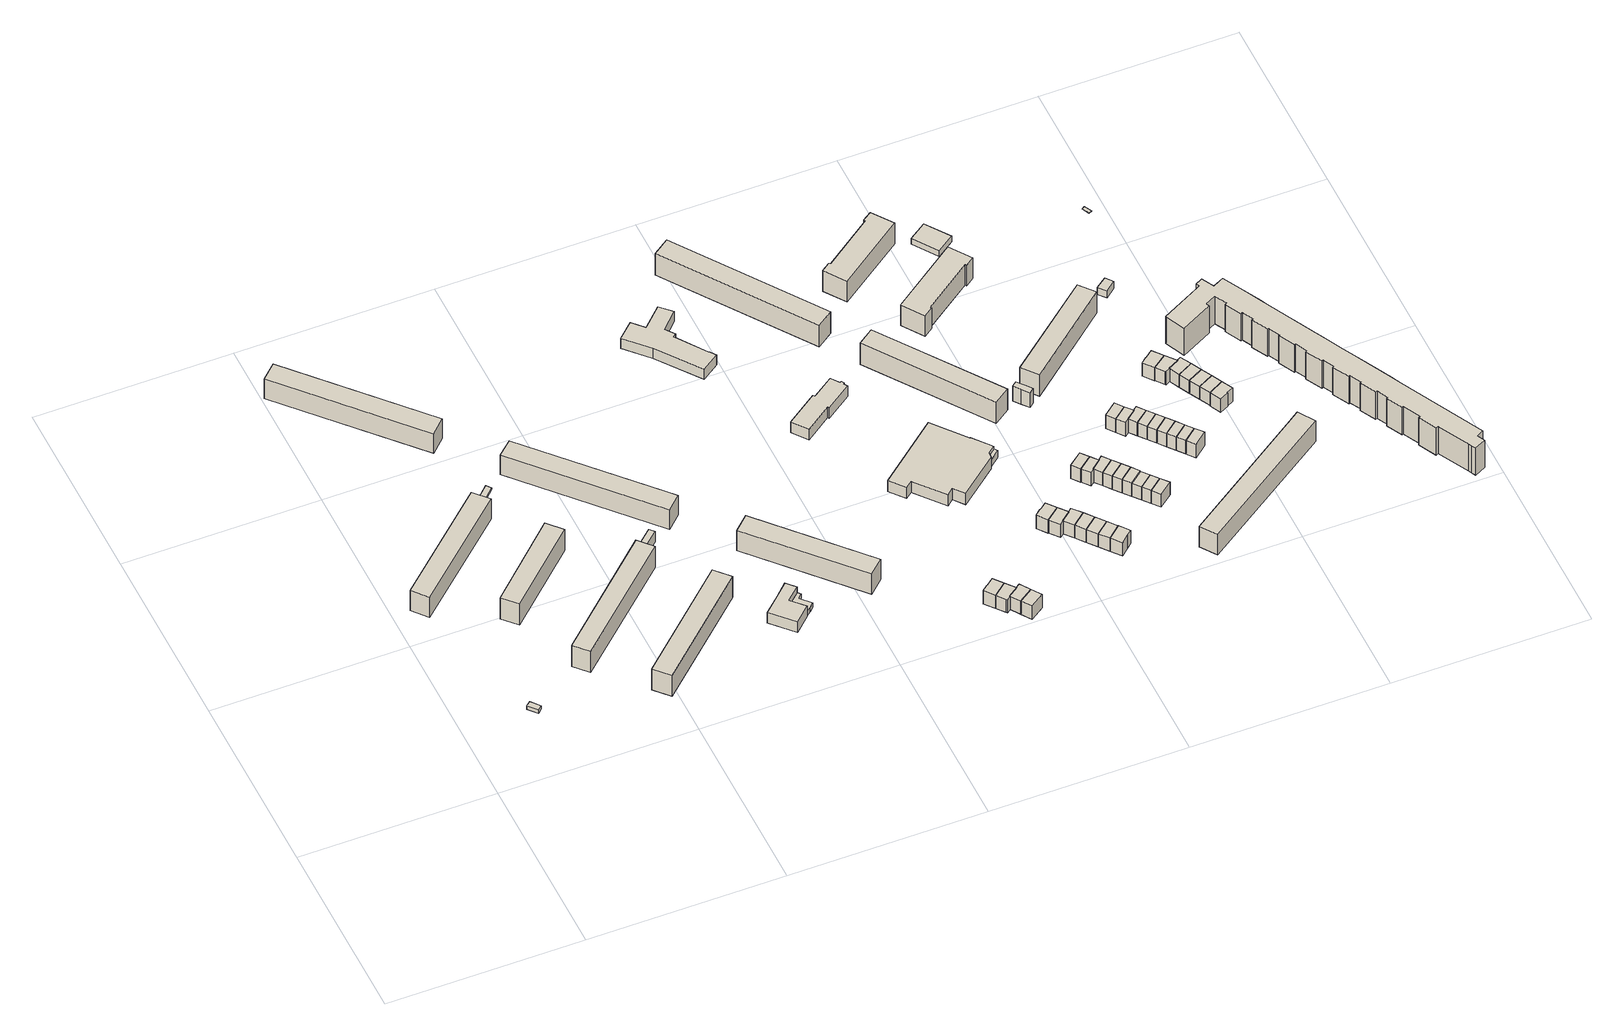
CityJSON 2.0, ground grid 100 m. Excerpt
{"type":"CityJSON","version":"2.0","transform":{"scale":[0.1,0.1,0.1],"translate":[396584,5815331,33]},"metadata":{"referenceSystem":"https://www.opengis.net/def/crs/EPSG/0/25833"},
"CityObjects":{
"building1":{"type":"Building","attributes":{"Gemeindeschluessel":"11000009","BezugspunktDach":"2200","function":"31001_2000","measuredHeight":2.88,"storeysAboveGround":1},"address":[{"country":"Germany","locality":"Berlin","thoroughfareNumber":"57 (1)","thoroughfareName":"Köpenicker Landstraße"}],"geometry":[{"type":"Solid","lod":"1","boundaries":[[[[0,1,2,3]],[[4,5,6,7]],[[4,7,3,2]],[[5,4,2,1]],[[6,5,1,0]],[[7,6,0,3]]]]}]},
"building2":{"type":"Building","attributes":{"Gemeindeschluessel":"11000009","BezugspunktDach":"2200","function":"31001_1010","measuredHeight":13.32,"storeysAboveGround":4},"address":[{"country":"Germany","locality":"Berlin","thoroughfareNumber":"32, 34, 36, 38","thoroughfareName":"Galileistraße"}],"geometry":[{"type":"Solid","lod":"1","boundaries":[[[[8,9,10,11]],[[12,13,14,15]],[[12,15,11,10]],[[13,12,10,9]],[[14,13,9,8]],[[15,14,8,11]]]]}]},
"building3":{"type":"Building","attributes":{"Gemeindeschluessel":"11000009","BezugspunktDach":"2200","function":"31001_1010","measuredHeight":13.98,"storeysAboveGround":4},"address":[{"country":"Germany","locality":"Berlin","thoroughfareNumber":"42, 44, 46","thoroughfareName":"Galileistraße"}],"geometry":[{"type":"Solid","lod":"1","boundaries":[[[[16,17,18,19]],[[20,21,22,23]],[[20,23,19,18]],[[21,20,18,17]],[[22,21,17,16]],[[23,22,16,19]]]]}]},
"building4":{"type":"Building","attributes":{"Gemeindeschluessel":"11000009","BezugspunktDach":"2200","function":"31001_1010","measuredHeight":12.99,"storeysAboveGround":4},"address":[{"country":"Germany","locality":"Berlin","thoroughfareNumber":"10, 2, 4, 6, 8","thoroughfareName":"Galileistraße"}],"geometry":[{"type":"Solid","lod":"1","boundaries":[[[[24,25,26,27]],[[28,29,30,31]],[[28,31,27,26]],[[29,28,26,25]],[[30,29,25,24]],[[31,30,24,27]]]]}]},
"building5":{"type":"Building","attributes":{"Gemeindeschluessel":"11000009","BezugspunktDach":"2200","function":"31001_1010","measuredHeight":13.96,"storeysAboveGround":4},"address":[{"country":"Germany","locality":"Berlin","thoroughfareNumber":"58, 60, 62, 64, 66","thoroughfareName":"Galileistraße"}],"geometry":[{"type":"Solid","lod":"1","boundaries":[[[[32,33,34,35]],[[36,37,38,39]],[[36,39,35,34]],[[37,36,34,33]],[[38,37,33,32]],[[39,38,32,35]]]]}]},
"building6":{"type":"Building","attributes":{"Gemeindeschluessel":"11000009","BezugspunktDach":"2200","function":"31001_2000","measuredHeight":1,"storeysAboveGround":1},"address":[{"country":"Germany","locality":"Berlin","thoroughfareNumber":"32 (1)","thoroughfareName":"Galileistraße"}],"geometry":[{"type":"Solid","lod":"1","boundaries":[[[[40,41,42,43]],[[44,45,46,47]],[[44,47,43,42]],[[45,44,42,41]],[[46,45,41,40]],[[47,46,40,43]]]]}]},
"building7":{"type":"Building","attributes":{"Gemeindeschluessel":"11000009","BezugspunktDach":"2200","function":"31001_1010","measuredHeight":14.01,"storeysAboveGround":4},"address":[{"country":"Germany","locality":"Berlin","thoroughfareNumber":"68, 70, 72, 74","thoroughfareName":"Galileistraße"}],"geometry":[{"type":"Solid","lod":"1","boundaries":[[[[48,49,50,51]],[[52,53,54,55]],[[52,55,51,50]],[[53,52,50,49]],[[54,53,49,48]],[[55,54,48,51]]]]}]},
"building8":{"type":"Building","attributes":{"Gemeindeschluessel":"11000009","BezugspunktDach":"2200","function":"31001_2000","measuredHeight":6.91,"storeysAboveGround":1},"address":[{"country":"Germany","locality":"Berlin","thoroughfareNumber":"58 (1)","thoroughfareName":"Galileistraße"}],"geometry":[{"type":"Solid","lod":"1","boundaries":[[[[56,57,58,59]],[[60,61,62,63]],[[60,63,59,58]],[[61,60,58,57]],[[62,61,57,56]],[[63,62,56,59]]]]}]},
"building9":{"type":"Building","attributes":{"Gemeindeschluessel":"11000009","BezugspunktDach":"2200","function":"31001_1010","measuredHeight":13.16,"storeysAboveGround":4},"address":[{"country":"Germany","locality":"Berlin","thoroughfareNumber":"48, 50, 52, 54, 56","thoroughfareName":"Galileistraße"}],"geometry":[{"type":"Solid","lod":"1","boundaries":[[[[64,65,66,67]],[[68,69,70,71]],[[68,71,67,66]],[[69,68,66,65]],[[70,69,65,64]],[[71,70,64,67]]]]}]},
"building10":{"type":"Building","attributes":{"name":"Ärztehaus","Gemeindeschluessel":"11000009","function":"31001_3050"},"address":[{"country":"Germany","locality":"Berlin","thoroughfareNumber":"106","thoroughfareName":"Dammweg"}],"children":["building10-1","building10-2"]},
"building10-1":{"type":"BuildingPart","attributes":{"BezugspunktDach":"2200","measuredHeight":6.84,"storeysAboveGround":2},"parents":["building10"],"geometry":[{"type":"MultiSurface","lod":"1","boundaries":[[[72,73,74,75,76,77,78]],[[79,80,81,82,83,84,85]],[[79,85,78,77]],[[80,79,77,76]],[[81,80,76,75]],[[86,87,88,89,75,74]],[[90,82,81,91,92]],[[93,87,74,73]],[[83,82,90,94]],[[84,83,73,72]],[[85,84,72,78]],[[90,92,88,87,86]],[[92,91,89,88,95]],[[94,90,87,93]]]}]},
"building10-2":{"type":"BuildingPart","attributes":{"BezugspunktDach":"2200","measuredHeight":4.26,"storeysAboveGround":2},"parents":["building10"],"geometry":[{"type":"Solid","lod":"1","boundaries":[[[[93,96,97,98,99,89,88,87]],[[92,91,100,101,102,103,94,90]],[[100,91,89,99]],[[101,100,99,98]],[[102,101,98,97]],[[103,102,97,96]],[[94,103,96,93]],[[92,90,87,88]],[[91,92,88,89]],[[90,94,93,87]]]]}]},
"building11":{"type":"Building","attributes":{"Gemeindeschluessel":"11000009","BezugspunktDach":"2200","function":"31001_1010","measuredHeight":13.48,"storeysAboveGround":4},"address":[{"country":"Germany","locality":"Berlin","thoroughfareNumber":"76, 78, 80, 82","thoroughfareName":"Galileistraße"}],"geometry":[{"type":"Solid","lod":"1","boundaries":[[[[104,105,106,107]],[[108,109,110,111]],[[108,111,107,106]],[[109,108,106,105]],[[110,109,105,104]],[[111,110,104,107]]]]}]},
"building12":{"type":"Building","attributes":{"Gemeindeschluessel":"11000009","BezugspunktDach":"2200","function":"31001_3060","measuredHeight":6.6,"storeysAboveGround":2},"address":[{"country":"Germany","locality":"Berlin","thoroughfareNumber":"20","thoroughfareName":"Orionstraße"}],"geometry":[{"type":"Solid","lod":"1","boundaries":[[[[112,113,114,115,116,117,118,119,120,121,122,123,124,125]],[[126,127,128,129,130,131,132,133,134,135,136,137,138,139]],[[126,139,125,124]],[[127,126,124,123]],[[128,127,123,122]],[[129,128,122,121]],[[130,129,121,120]],[[131,130,120,119]],[[132,131,119,118]],[[133,132,118,117]],[[134,133,117,116]],[[135,134,116,115]],[[136,135,115,114]],[[137,136,114,113]],[[138,137,113,112]],[[139,138,112,125]]]]}]},
"building13":{"type":"Building","attributes":{"Gemeindeschluessel":"11000009","BezugspunktDach":"2200","function":"31001_1010","measuredHeight":8.66,"storeysAboveGround":2},"address":[{"country":"Germany","locality":"Berlin","thoroughfareNumber":"69","thoroughfareName":"Dammweg"}],"geometry":[{"type":"Solid","lod":"1","boundaries":[[[[140,141,142,143,144,145]],[[146,147,148,149,150,151]],[[146,151,145,144]],[[147,146,144,143]],[[148,147,143,142]],[[149,148,142,141]],[[150,149,141,140]],[[151,150,140,145]]]]}]},
"building14":{"type":"Building","attributes":{"Gemeindeschluessel":"11000009","BezugspunktDach":"2200","function":"31001_1010","measuredHeight":8.68,"storeysAboveGround":2},"address":[{"country":"Germany","locality":"Berlin","thoroughfareNumber":"71","thoroughfareName":"Dammweg"}],"geometry":[{"type":"Solid","lod":"1","boundaries":[[[[152,153,154,155,156,157,141,140]],[[149,158,159,160,161,162,163,150]],[[149,150,140,141]],[[158,149,141,157]],[[159,158,157,156]],[[160,159,156,155]],[[161,160,155,154]],[[162,161,154,153]],[[163,162,153,152]],[[150,163,152,140]]]]}]},
"building15":{"type":"Building","attributes":{"Gemeindeschluessel":"11000009","BezugspunktDach":"2200","function":"31001_1010","measuredHeight":8.8,"storeysAboveGround":2},"address":[{"country":"Germany","locality":"Berlin","thoroughfareNumber":"73","thoroughfareName":"Dammweg"}],"geometry":[{"type":"Solid","lod":"1","boundaries":[[[[164,165,166,167,168,169,170]],[[159,158,171,172,173,161,160]],[[159,160,170,169]],[[158,159,169,168]],[[171,158,168,167]],[[172,171,167,166]],[[173,172,166,165]],[[161,173,165,164]],[[160,161,164,170]]]]}]},
"building16":{"type":"Building","attributes":{"Gemeindeschluessel":"11000009","BezugspunktDach":"2200","function":"31001_1010","measuredHeight":8.94,"storeysAboveGround":2},"address":[{"country":"Germany","locality":"Berlin","thoroughfareNumber":"75","thoroughfareName":"Dammweg"}],"geometry":[{"type":"Solid","lod":"1","boundaries":[[[[174,175,166,165]],[[176,177,178,179]],[[176,179,165,166]],[[177,176,166,175]],[[178,177,175,174]],[[179,178,174,165]]]]}]},
"building17":{"type":"Building","attributes":{"Gemeindeschluessel":"11000009","BezugspunktDach":"2200","function":"31001_3065","measuredHeight":7.14,"storeysAboveGround":2},"address":[{"country":"Germany","locality":"Berlin","thoroughfareNumber":"40","thoroughfareName":"Orionstraße"}],"geometry":[{"type":"Solid","lod":"1","boundaries":[[[[180,181,182,183,184,185,186,187,188,189,190,191]],[[192,193,194,195,196,197,198,199,200,201,202,203]],[[192,203,191,190]],[[193,192,190,189]],[[194,193,189,188]],[[195,194,188,187]],[[196,195,187,186]],[[197,196,186,185]],[[198,197,185,184]],[[199,198,184,183]],[[200,199,183,182]],[[201,200,182,181]],[[202,201,181,180]],[[203,202,180,191]]]]}]},
"building18":{"type":"Building","attributes":{"Gemeindeschluessel":"11000009","BezugspunktDach":"2200","function":"31001_1010","measuredHeight":14.31,"storeysAboveGround":4},"address":[{"country":"Germany","locality":"Berlin","thoroughfareNumber":"17, 19, 21, 23, 25, 27","thoroughfareName":"Orionstraße"}],"geometry":[{"type":"Solid","lod":"1","boundaries":[[[[204,205,206,207]],[[208,209,210,211]],[[208,211,207,206]],[[209,208,206,205]],[[210,209,205,204]],[[211,210,204,207]]]]}]},
"building19":{"type":"Building","attributes":{"Gemeindeschluessel":"11000009","BezugspunktDach":"2200","function":"31001_2054","measuredHeight":7.43,"storeysAboveGround":1},"address":[{"country":"Germany","locality":"Berlin","thoroughfareNumber":"56","thoroughfareName":"Dammweg"}],"geometry":[{"type":"Solid","lod":"1","boundaries":[[[[212,213,214,215,216,217,218,219,220,221,222,223]],[[224,225,226,227,228,229,230,231,232,233,234,235]],[[224,235,223,222]],[[225,224,222,221]],[[226,225,221,220]],[[227,226,220,219]],[[228,227,219,218]],[[229,228,218,217]],[[230,229,217,216]],[[231,230,216,215]],[[232,231,215,214]],[[233,232,214,213]],[[234,233,213,212]],[[235,234,212,223]]]]}]},
"building20":{"type":"Building","attributes":{"Gemeindeschluessel":"11000009","BezugspunktDach":"2200","function":"31001_1010","measuredHeight":8.94,"storeysAboveGround":2},"address":[{"country":"Germany","locality":"Berlin","thoroughfareNumber":"55","thoroughfareName":"Dammweg"}],"geometry":[{"type":"Solid","lod":"1","boundaries":[[[[236,237,238,239,240,241]],[[242,243,244,245,246,247]],[[242,247,241,240]],[[243,242,240,239]],[[244,243,239,238]],[[245,244,238,237]],[[246,245,237,236]],[[247,246,236,241]]]]}]},
"building21":{"type":"Building","attributes":{"Gemeindeschluessel":"11000009","BezugspunktDach":"2200","function":"31001_1010","measuredHeight":8.77,"storeysAboveGround":2},"address":[{"country":"Germany","locality":"Berlin","thoroughfareNumber":"57","thoroughfareName":"Dammweg"}],"geometry":[{"type":"Solid","lod":"1","boundaries":[[[[248,249,250,251,252,237,236]],[[253,254,255,256,257,258,259]],[[253,259,236,237]],[[254,253,237,252]],[[255,254,252,251]],[[256,255,251,250]],[[257,256,250,249]],[[258,257,249,248]],[[259,258,248,236]]]]}]},
"building22":{"type":"Building","attributes":{"Gemeindeschluessel":"11000009","BezugspunktDach":"2200","function":"31001_1010","measuredHeight":8.72,"storeysAboveGround":2},"address":[{"country":"Germany","locality":"Berlin","thoroughfareNumber":"59","thoroughfareName":"Dammweg"}],"geometry":[{"type":"Solid","lod":"1","boundaries":[[[[260,261,262,263,264,265,266]],[[255,254,267,268,269,257,256]],[[255,256,266,265]],[[254,255,265,264]],[[267,254,264,263]],[[268,267,263,262]],[[269,268,262,261]],[[257,269,261,260]],[[256,257,260,266]]]]}]},
"building23":{"type":"Building","attributes":{"Gemeindeschluessel":"11000009","BezugspunktDach":"2200","function":"51009_1610","measuredHeight":4.58,"storeysAboveGround":0},"address":[{"country":"Germany","locality":"Berlin"}],"geometry":[{"type":"Solid","lod":"1","boundaries":[[[[270,271,272,273]],[[274,275,276,277]],[[274,277,273,272]],[[275,274,272,271]],[[276,275,271,270]],[[277,276,270,273]]]]}]},
"building24":{"type":"Building","attributes":{"Gemeindeschluessel":"11000009","BezugspunktDach":"2200","function":"31001_1010","measuredHeight":8.73,"storeysAboveGround":2},"address":[{"country":"Germany","locality":"Berlin","thoroughfareNumber":"61","thoroughfareName":"Dammweg"}],"geometry":[{"type":"Solid","lod":"1","boundaries":[[[[278,279,262,261]],[[268,280,281,269]],[[268,269,261,262]],[[280,268,262,279]],[[281,280,279,278]],[[269,281,278,261]]]]}]},
"building25":{"type":"Building","attributes":{"Gemeindeschluessel":"11000009","BezugspunktDach":"2200","function":"31001_1010","measuredHeight":8.71,"storeysAboveGround":2},"address":[{"country":"Germany","locality":"Berlin","thoroughfareNumber":"63","thoroughfareName":"Dammweg"}],"geometry":[{"type":"Solid","lod":"1","boundaries":[[[[282,283,279,278]],[[280,284,285,281]],[[280,281,278,279]],[[284,280,279,283]],[[285,284,283,282]],[[281,285,282,278]]]]}]},
"building26":{"type":"Building","attributes":{"Gemeindeschluessel":"11000009","BezugspunktDach":"2200","function":"31001_1010","measuredHeight":8.69,"storeysAboveGround":2},"address":[{"country":"Germany","locality":"Berlin","thoroughfareNumber":"65","thoroughfareName":"Dammweg"}],"geometry":[{"type":"Solid","lod":"1","boundaries":[[[[286,287,283,282]],[[284,288,289,285]],[[284,285,282,283]],[[288,284,283,287]],[[289,288,287,286]],[[285,289,286,282]]]]}]},
"building27":{"type":"Building","attributes":{"Gemeindeschluessel":"11000009","BezugspunktDach":"2200","function":"31001_1010","measuredHeight":8.77,"storeysAboveGround":2},"address":[{"country":"Germany","locality":"Berlin","thoroughfareNumber":"67","thoroughfareName":"Dammweg"}],"geometry":[{"type":"Solid","lod":"1","boundaries":[[[[290,291,292,293,294,295]],[[288,296,297,298,299,289]],[[288,289,295,294]],[[296,288,294,293]],[[297,296,293,292]],[[298,297,292,291]],[[299,298,291,290]],[[289,299,290,295]]]]}]},
"building28":{"type":"Building","attributes":{"Gemeindeschluessel":"11000009","BezugspunktDach":"2200","function":"31001_1010","measuredHeight":13.97,"storeysAboveGround":4},"address":[{"country":"Germany","locality":"Berlin","thoroughfareNumber":"39, 41, 43, 45, 47","thoroughfareName":"Orionstraße"}],"geometry":[{"type":"Solid","lod":"1","boundaries":[[[[300,301,302,303]],[[304,305,306,307]],[[304,307,303,302]],[[305,304,302,301]],[[306,305,301,300]],[[307,306,300,303]]]]}]},
"building29":{"type":"Building","attributes":{"Gemeindeschluessel":"11000009","BezugspunktDach":"2200","function":"31001_1010","measuredHeight":8.94,"storeysAboveGround":2},"address":[{"country":"Germany","locality":"Berlin","thoroughfareNumber":"37","thoroughfareName":"Dammweg"}],"geometry":[{"type":"Solid","lod":"1","boundaries":[[[[308,309,310,311]],[[312,313,314,315]],[[312,315,311,310]],[[313,312,310,309]],[[314,313,309,308]],[[315,314,308,311]]]]}]},
"building30":{"type":"Building","attributes":{"Gemeindeschluessel":"11000009","BezugspunktDach":"2200","function":"31001_1010","measuredHeight":8.84,"storeysAboveGround":2},"address":[{"country":"Germany","locality":"Berlin","thoroughfareNumber":"39","thoroughfareName":"Dammweg"}],"geometry":[{"type":"Solid","lod":"1","boundaries":[[[[316,317,318,319,320,309,308]],[[321,322,323,324,325,326,327]],[[321,327,308,309]],[[322,321,309,320]],[[323,322,320,319]],[[324,323,319,318]],[[325,324,318,317]],[[326,325,317,316]],[[327,326,316,308]]]]}]},
"building31":{"type":"Building","attributes":{"Gemeindeschluessel":"11000009","BezugspunktDach":"2200","function":"31001_1010","measuredHeight":8.91,"storeysAboveGround":2},"address":[{"country":"Germany","locality":"Berlin","thoroughfareNumber":"41","thoroughfareName":"Dammweg"}],"geometry":[{"type":"Solid","lod":"1","boundaries":[[[[328,329,330,331,332,333,334]],[[335,336,337,338,339,340,341]],[[335,341,334,333]],[[336,335,333,332]],[[337,336,332,331]],[[338,337,331,330]],[[339,338,330,329]],[[340,339,329,328]],[[341,340,328,334]]]]}]},
"building32":{"type":"Building","attributes":{"Gemeindeschluessel":"11000009","BezugspunktDach":"2200","function":"31001_1010","measuredHeight":13.75,"storeysAboveGround":4},"address":[{"country":"Germany","locality":"Berlin","thoroughfareNumber":"29, 31","thoroughfareName":"Orionstraße"}],"geometry":[{"type":"Solid","lod":"1","boundaries":[[[[342,343,344,345,346,347,348,349]],[[350,351,352,353,354,355,356,357]],[[350,357,349,348]],[[351,350,348,347]],[[352,351,347,346]],[[353,352,346,345]],[[354,353,345,344]],[[355,354,344,343]],[[356,355,343,342]],[[357,356,342,349]]]]}]},
"building33":{"type":"Building","attributes":{"Gemeindeschluessel":"11000009","BezugspunktDach":"2200","function":"31001_1010","measuredHeight":8.88,"storeysAboveGround":2},"address":[{"country":"Germany","locality":"Berlin","thoroughfareNumber":"43","thoroughfareName":"Dammweg"}],"geometry":[{"type":"Solid","lod":"1","boundaries":[[[[358,359,330,329]],[[338,360,361,339]],[[338,339,329,330]],[[360,338,330,359]],[[361,360,359,358]],[[339,361,358,329]]]]}]},
"building34":{"type":"Building","attributes":{"Gemeindeschluessel":"11000009","BezugspunktDach":"2200","function":"31001_2000","measuredHeight":12.75,"storeysAboveGround":1},"address":[{"country":"Germany","locality":"Berlin","thoroughfareNumber":"6 (1)","thoroughfareName":"Dammweg"}],"geometry":[{"type":"Solid","lod":"1","boundaries":[[[[362,363,364,365,366,367]],[[368,369,370,371,372,373]],[[368,373,367,366]],[[369,368,366,365]],[[370,369,365,364]],[[371,370,364,363]],[[372,371,363,362]],[[373,372,362,367]]]]}]},
"building35":{"type":"Building","attributes":{"Gemeindeschluessel":"11000009","BezugspunktDach":"2200","function":"31001_1010","measuredHeight":8.94,"storeysAboveGround":2},"address":[{"country":"Germany","locality":"Berlin","thoroughfareNumber":"45","thoroughfareName":"Dammweg"}],"geometry":[{"type":"Solid","lod":"1","boundaries":[[[[374,375,359,358]],[[376,377,378,379]],[[376,379,358,359]],[[377,376,359,375]],[[378,377,375,374]],[[379,378,374,358]]]]}]},
"building36":{"type":"Building","attributes":{"Gemeindeschluessel":"11000009","BezugspunktDach":"2200","function":"31001_1010","measuredHeight":8.97,"storeysAboveGround":2},"address":[{"country":"Germany","locality":"Berlin","thoroughfareNumber":"47","thoroughfareName":"Dammweg"}],"geometry":[{"type":"Solid","lod":"1","boundaries":[[[[380,381,375,374]],[[377,382,383,378]],[[377,378,374,375]],[[382,377,375,381]],[[383,382,381,380]],[[378,383,380,374]]]]}]},
"building37":{"type":"Building","attributes":{"Gemeindeschluessel":"11000009","BezugspunktDach":"2200","function":"31001_1010","measuredHeight":8.53,"storeysAboveGround":2},"address":[{"country":"Germany","locality":"Berlin","thoroughfareNumber":"49","thoroughfareName":"Dammweg"}],"geometry":[{"type":"Solid","lod":"1","boundaries":[[[[384,385,386,387]],[[388,389,390,391]],[[388,391,387,386]],[[389,388,386,385]],[[390,389,385,384]],[[391,390,384,387]]]]}]},
"building38":{"type":"Building","attributes":{"Gemeindeschluessel":"11000009","BezugspunktDach":"2200","function":"31001_1010","measuredHeight":8.58,"storeysAboveGround":2},"address":[{"country":"Germany","locality":"Berlin","thoroughfareNumber":"51","thoroughfareName":"Dammweg"}],"geometry":[{"type":"Solid","lod":"1","boundaries":[[[[392,393,385,384]],[[389,394,395,390]],[[389,390,384,385]],[[394,389,385,393]],[[395,394,393,392]],[[390,395,392,384]]]]}]},
"building39":{"type":"Building","attributes":{"Gemeindeschluessel":"11000009","BezugspunktDach":"2200","function":"31001_1010","measuredHeight":8.59,"storeysAboveGround":2},"address":[{"country":"Germany","locality":"Berlin","thoroughfareNumber":"53","thoroughfareName":"Dammweg"}],"geometry":[{"type":"Solid","lod":"1","boundaries":[[[[396,397,393,392]],[[394,398,399,395]],[[394,395,392,393]],[[398,394,393,397]],[[399,398,397,396]],[[395,399,396,392]]]]}]},
"building40":{"type":"Building","attributes":{"Gemeindeschluessel":"11000009","BezugspunktDach":"2200","function":"31001_1010","measuredHeight":13.76,"storeysAboveGround":4},"address":[{"country":"Germany","locality":"Berlin","thoroughfareNumber":"35, 37","thoroughfareName":"Orionstraße"}],"geometry":[{"type":"Solid","lod":"1","boundaries":[[[[400,401,402,403,404,405,406,407]],[[408,409,410,411,412,413,414,415]],[[408,415,407,406]],[[409,408,406,405]],[[410,409,405,404]],[[411,410,404,403]],[[412,411,403,402]],[[413,412,402,401]],[[414,413,401,400]],[[415,414,400,407]]]]}]},
"building41":{"type":"Building","attributes":{"Gemeindeschluessel":"11000009","BezugspunktDach":"2200","function":"31001_1010","measuredHeight":9.04,"storeysAboveGround":2},"address":[{"country":"Germany","locality":"Berlin","thoroughfareNumber":"19","thoroughfareName":"Dammweg"}],"geometry":[{"type":"Solid","lod":"1","boundaries":[[[[416,417,418,419]],[[420,421,422,423]],[[420,423,419,418]],[[421,420,418,417]],[[422,421,417,416]],[[423,422,416,419]]]]}]},
"building42":{"type":"Building","attributes":{"Gemeindeschluessel":"11000009","BezugspunktDach":"2200","function":"31001_1010","measuredHeight":9.15,"storeysAboveGround":2},"address":[{"country":"Germany","locality":"Berlin","thoroughfareNumber":"21","thoroughfareName":"Dammweg"}],"geometry":[{"type":"Solid","lod":"1","boundaries":[[[[424,425,426,427,428,417,416]],[[429,430,431,432,433,434,435]],[[429,435,416,417]],[[430,429,417,428]],[[431,430,428,427]],[[432,431,427,426]],[[433,432,426,425]],[[434,433,425,424]],[[435,434,424,416]]]]}]},
"building43":{"type":"Building","attributes":{"Gemeindeschluessel":"11000009","BezugspunktDach":"2200","function":"31001_1010","measuredHeight":8.8,"storeysAboveGround":2},"address":[{"country":"Germany","locality":"Berlin","thoroughfareNumber":"23","thoroughfareName":"Dammweg"}],"geometry":[{"type":"Solid","lod":"1","boundaries":[[[[436,437,438,439,440,441,442]],[[443,444,445,446,447,448,449]],[[443,449,442,441]],[[444,443,441,440]],[[445,444,440,439]],[[446,445,439,438]],[[447,446,438,437]],[[448,447,437,436]],[[449,448,436,442]]]]}]},
"building44":{"type":"Building","attributes":{"Gemeindeschluessel":"11000009","BezugspunktDach":"2200","function":"31001_1010","measuredHeight":8.8,"storeysAboveGround":2},"address":[{"country":"Germany","locality":"Berlin","thoroughfareNumber":"25","thoroughfareName":"Dammweg"}],"geometry":[{"type":"Solid","lod":"1","boundaries":[[[[450,451,438,437]],[[446,452,453,447]],[[446,447,437,438]],[[452,446,438,451]],[[453,452,451,450]],[[447,453,450,437]]]]}]},
"building45":{"type":"Building","attributes":{"Gemeindeschluessel":"11000009","BezugspunktDach":"2200","function":"31001_2000","measuredHeight":3.65,"storeysAboveGround":1},"address":[{"country":"Germany","locality":"Berlin","thoroughfareNumber":"33","thoroughfareName":"Orionstraße"}],"geometry":[{"type":"Solid","lod":"1","boundaries":[[[[454,455,456,457]],[[458,459,460,461]],[[458,461,457,456]],[[459,458,456,455]],[[460,459,455,454]],[[461,460,454,457]]]]}]},
"building46":{"type":"Building","attributes":{"Gemeindeschluessel":"11000009","BezugspunktDach":"2200","function":"31001_1010","measuredHeight":8.8,"storeysAboveGround":2},"address":[{"country":"Germany","locality":"Berlin","thoroughfareNumber":"27","thoroughfareName":"Dammweg"}],"geometry":[{"type":"Solid","lod":"1","boundaries":[[[[462,463,451,450]],[[452,464,465,453]],[[452,453,450,451]],[[464,452,451,463]],[[465,464,463,462]],[[453,465,462,450]]]]}]},
"building47":{"type":"Building","attributes":{"Gemeindeschluessel":"11000009","BezugspunktDach":"2200","function":"31001_1010","measuredHeight":14.12,"storeysAboveGround":4},"address":[{"country":"Germany","locality":"Berlin","thoroughfareNumber":"10, 12, 6, 8","thoroughfareName":"Dammweg"}],"geometry":[{"type":"Solid","lod":"1","boundaries":[[[[466,467,468,469]],[[470,471,472,473]],[[470,473,469,468]],[[471,470,468,467]],[[472,471,467,466]],[[473,472,466,469]]]]}]},
"building48":{"type":"Building","attributes":{"Gemeindeschluessel":"11000009","BezugspunktDach":"2200","function":"31001_1010","measuredHeight":8.91,"storeysAboveGround":2},"address":[{"country":"Germany","locality":"Berlin","thoroughfareNumber":"29","thoroughfareName":"Dammweg"}],"geometry":[{"type":"Solid","lod":"1","boundaries":[[[[474,475,463,462]],[[476,477,478,479]],[[476,479,462,463]],[[477,476,463,475]],[[478,477,475,474]],[[479,478,474,462]]]]}]},
"building49":{"type":"Building","attributes":{"Gemeindeschluessel":"11000009","BezugspunktDach":"2200","function":"31001_1010","measuredHeight":8.86,"storeysAboveGround":2},"address":[{"country":"Germany","locality":"Berlin","thoroughfareNumber":"31","thoroughfareName":"Dammweg"}],"geometry":[{"type":"Solid","lod":"1","boundaries":[[[[480,481,475,474]],[[477,482,483,478]],[[477,478,474,475]],[[482,477,475,481]],[[483,482,481,480]],[[478,483,480,474]]]]}]},
"building50":{"type":"Building","attributes":{"Gemeindeschluessel":"11000009","BezugspunktDach":"2200","function":"31001_1010","measuredHeight":8.82,"storeysAboveGround":2},"address":[{"country":"Germany","locality":"Berlin","thoroughfareNumber":"33","thoroughfareName":"Dammweg"}],"geometry":[{"type":"Solid","lod":"1","boundaries":[[[[484,485,481,480]],[[486,487,488,489]],[[486,489,480,481]],[[487,486,481,485]],[[488,487,485,484]],[[489,488,484,480]]]]}]},
"building51":{"type":"Building","attributes":{"Gemeindeschluessel":"11000009","BezugspunktDach":"2200","function":"31001_1010","measuredHeight":8.94,"storeysAboveGround":2},"address":[{"country":"Germany","locality":"Berlin","thoroughfareNumber":"35","thoroughfareName":"Dammweg"}],"geometry":[{"type":"Solid","lod":"1","boundaries":[[[[490,491,485,484]],[[492,493,494,495]],[[492,495,484,485]],[[493,492,485,491]],[[494,493,491,490]],[[495,494,490,484]]]]}]},
"building52":{"type":"Building","attributes":{"Gemeindeschluessel":"11000009","BezugspunktDach":"2200","function":"31001_1010","measuredHeight":13.66,"storeysAboveGround":4},"address":[{"country":"Germany","locality":"Berlin","thoroughfareNumber":"14, 16, 18, 20, 22","thoroughfareName":"Willi-Sänger-Straße"}],"geometry":[{"type":"Solid","lod":"1","boundaries":[[[[496,497,498,499,500,501]],[[502,503,504,505,506,507]],[[502,507,501,500]],[[503,502,500,499]],[[504,503,499,498]],[[505,504,498,497]],[[506,505,497,496]],[[507,506,496,501]]]]}]},
"building53":{"type":"Building","attributes":{"Gemeindeschluessel":"11000009","BezugspunktDach":"2200","function":"31001_1010","measuredHeight":8.84,"storeysAboveGround":2},"address":[{"country":"Germany","locality":"Berlin","thoroughfareNumber":"5","thoroughfareName":"Dammweg"}],"geometry":[{"type":"Solid","lod":"1","boundaries":[[[[508,509,510,511,512,513]],[[514,515,516,517,518,519]],[[514,519,513,512]],[[515,514,512,511]],[[516,515,511,510]],[[517,516,510,509]],[[518,517,509,508]],[[519,518,508,513]]]]}]},
"building54":{"type":"Building","attributes":{"Gemeindeschluessel":"11000009","BezugspunktDach":"2200","function":"31001_1010","measuredHeight":8.78,"storeysAboveGround":2},"address":[{"country":"Germany","locality":"Berlin","thoroughfareNumber":"7","thoroughfareName":"Dammweg"}],"geometry":[{"type":"Solid","lod":"1","boundaries":[[[[520,521,522,523,524,525,509,508]],[[526,527,528,529,530,531,532,533]],[[526,533,508,509]],[[527,526,509,525]],[[528,527,525,524]],[[529,528,524,523]],[[530,529,523,522]],[[531,530,522,521]],[[532,531,521,520]],[[533,532,520,508]]]]}]},
"building55":{"type":"Building","attributes":{"Gemeindeschluessel":"11000009","BezugspunktDach":"2200","function":"31001_1010","measuredHeight":8.71,"storeysAboveGround":2},"address":[{"country":"Germany","locality":"Berlin","thoroughfareNumber":"9","thoroughfareName":"Dammweg"}],"geometry":[{"type":"Solid","lod":"1","boundaries":[[[[534,535,536,537,538,539,540]],[[528,527,541,542,543,530,529]],[[528,529,540,539]],[[527,528,539,538]],[[541,527,538,537]],[[542,541,537,536]],[[543,542,536,535]],[[530,543,535,534]],[[529,530,534,540]]]]}]},
"building56":{"type":"Building","attributes":{"Gemeindeschluessel":"11000009","BezugspunktDach":"2200","function":"31001_1010","measuredHeight":8.68,"storeysAboveGround":2},"address":[{"country":"Germany","locality":"Berlin","thoroughfareNumber":"11","thoroughfareName":"Dammweg"}],"geometry":[{"type":"Solid","lod":"1","boundaries":[[[[544,545,536,535]],[[542,546,547,543]],[[542,543,535,536]],[[546,542,536,545]],[[547,546,545,544]],[[543,547,544,535]]]]}]},
"building57":{"type":"Building","attributes":{"Gemeindeschluessel":"11000009","BezugspunktDach":"2200","function":"31001_1010","measuredHeight":8.66,"storeysAboveGround":2},"address":[{"country":"Germany","locality":"Berlin","thoroughfareNumber":"13","thoroughfareName":"Dammweg"}],"geometry":[{"type":"Solid","lod":"1","boundaries":[[[[548,549,545,544]],[[546,550,551,547]],[[546,547,544,545]],[[550,546,545,549]],[[551,550,549,548]],[[547,551,548,544]]]]}]},
"building58":{"type":"Building","attributes":{"Gemeindeschluessel":"11000009","BezugspunktDach":"2200","function":"31001_1010","measuredHeight":8.66,"storeysAboveGround":2},"address":[{"country":"Germany","locality":"Berlin","thoroughfareNumber":"15","thoroughfareName":"Dammweg"}],"geometry":[{"type":"Solid","lod":"1","boundaries":[[[[552,553,549,548]],[[550,554,555,551]],[[550,551,548,549]],[[554,550,549,553]],[[555,554,553,552]],[[551,555,552,548]]]]}]},
"building59":{"type":"Building","attributes":{"Gemeindeschluessel":"11000009","BezugspunktDach":"2200","function":"31001_1010","measuredHeight":9.06,"storeysAboveGround":2},"address":[{"country":"Germany","locality":"Berlin","thoroughfareNumber":"17","thoroughfareName":"Dammweg"}],"geometry":[{"type":"Solid","lod":"1","boundaries":[[[[556,557,558,559,553,552]],[[560,561,562,563,564,565]],[[560,565,552,553]],[[561,560,553,559]],[[562,561,559,558]],[[563,562,558,557]],[[564,563,557,556]],[[565,564,556,552]]]]}]},
"building60":{"type":"Building","attributes":{"Gemeindeschluessel":"11000009","BezugspunktDach":"2200","function":"31001_2520","measuredHeight":5.8,"storeysAboveGround":1},"address":[{"country":"Germany","locality":"Berlin","thoroughfareNumber":"32 (1)","thoroughfareName":"Neue Krugallee"}],"geometry":[{"type":"Solid","lod":"1","boundaries":[[[[566,567,568,569]],[[570,571,572,573]],[[570,573,569,568]],[[571,570,568,567]],[[572,571,567,566]],[[573,572,566,569]]]]}]},
"building61":{"type":"Building","attributes":{"Gemeindeschluessel":"11000009","BezugspunktDach":"2200","function":"31001_3090","measuredHeight":0.105,"storeysAboveGround":1},"address":[{"country":"Germany","locality":"Berlin","thoroughfareNumber":"32 (2)","thoroughfareName":"Neue Krugallee"}],"geometry":[{"type":"Solid","lod":"1","boundaries":[[[[574,575,576,577]],[[578,579,580,581]],[[578,581,577,576]],[[579,578,576,575]],[[580,579,575,574]],[[581,580,574,577]]]]}]},
"building62":{"type":"Building","attributes":{"Gemeindeschluessel":"11000009","BezugspunktDach":"2200","function":"31001_1010","measuredHeight":18.18,"storeysAboveGround":4},"address":[{"country":"Germany","locality":"Berlin","thoroughfareNumber":"1, 3","thoroughfareName":"Dammweg"},{"country":"Germany","locality":"Berlin","thoroughfareNumber":"56, 58, 60, 62, 64, 66, 68, 70, 72","thoroughfareName":"Neue Krugallee"}],"geometry":[{"type":"Solid","lod":"1","boundaries":[[[[582,583,584,585,586,587,588,589,590,591,592,593,594,595,596,597,598,599,600,601,602,603,604,605,606,607,608,609,610,611,612,613,614,615,616,617,618,619,620,621,622,623,624,625,626,627,628,629,630,631,632,633,634,635,636,637,638,639,640,641,642,643,644,645,646,647]],[[648,649,650,651,652,653,654,655,656,657,658,659,660,661,662,663,664,665,666,667,668,669,670,671,672,673,674,675,676,677,678,679,680,681,682,683,684,685,686,687,688,689,690,691,692,693,694,695,696,697,698,699,700,701,702,703,704,705,706,707,708,709,710,711,712,713]],[[648,713,647,646]],[[649,648,646,645]],[[650,649,645,644]],[[651,650,644,643]],[[652,651,643,642]],[[653,652,642,641]],[[654,653,641,640]],[[655,654,640,639]],[[656,655,639,638]],[[657,656,638,637]],[[658,657,637,636]],[[659,658,636,635]],[[660,659,635,634]],[[661,660,634,633]],[[662,661,633,632]],[[663,662,632,631]],[[664,663,631,630]],[[665,664,630,629]],[[666,665,629,628]],[[667,666,628,627]],[[668,667,627,626]],[[669,668,626,625]],[[670,669,625,624]],[[671,670,624,623]],[[672,671,623,622]],[[673,672,622,621]],[[674,673,621,620]],[[675,674,620,619]],[[676,675,619,618]],[[677,676,618,617]],[[678,677,617,616]],[[679,678,616,615]],[[680,679,615,614]],[[681,680,614,613]],[[682,681,613,612]],[[683,682,612,611]],[[684,683,611,610]],[[685,684,610,609]],[[686,685,609,608]],[[687,686,608,607]],[[688,687,607,606]],[[689,688,606,605]],[[690,689,605,604]],[[691,690,604,603]],[[692,691,603,602]],[[693,692,602,601]],[[694,693,601,600]],[[695,694,600,599]],[[696,695,599,598]],[[697,696,598,597]],[[698,697,597,596]],[[699,698,596,595]],[[700,699,595,594]],[[701,700,594,593]],[[702,701,593,592]],[[703,702,592,591]],[[704,703,591,590]],[[705,704,590,589]],[[706,705,589,588]],[[707,706,588,587]],[[708,707,587,586]],[[709,708,586,585]],[[710,709,585,584]],[[711,710,584,583]],[[712,711,583,582]],[[713,712,582,647]]]]}]}
},
"vertices":[
[364,369,41],[387,389,41],[348,434,41],[325,415,41],[348,434,19],[387,389,19],[364,369,19],[325,415,19],
[153,1122,147],[657,1574,147],[590,1648,147],[88,1197,147],[590,1648,13],[657,1574,13],[153,1122,13],[88,1197,13],
[511,918,148],[886,1263,148],[818,1337,148],[444,989,148],[818,1337,8],[886,1263,8],[511,918,8],[444,989,8],
[581,2052,145],[654,2122,145],[85,2746,145],[10,2676,145],[85,2746,15],[654,2122,15],[581,2052,15],[10,2676,15],
[688,517,149],[1221,1000,149],[1156,1071,149],[624,586,149],[1156,1071,9],[1221,1000,9],[688,517,9],[624,586,9],
[667,1675,27],[731,1739,27],[711,1763,27],[646,1700,27],[711,1763,17],[731,1739,17],[667,1675,17],[646,1700,17],
[968,232,149],[1468,687,149],[1399,762,149],[900,306,149],[1399,762,9],[1468,687,9],[968,232,9],[900,306,9],
[1212,1077,87],[1281,1139,87],[1259,1163,87],[1190,1101,87],[1259,1163,18],[1281,1139,18],[1212,1077,18],[1190,1101,18],
[1374,1185,146],[1446,1252,146],[877,1874,146],[805,1810,146],[877,1874,15],[1446,1252,15],[1374,1185,15],[805,1810,15],
[1648,360,87],[1729,434,87],[1667,501,87],[1734,562,87],[1693,606,87],[1627,545,87],[1546,470,87],[1627,545,18],[1693,606,18],[1734,562,18],[1667,501,18],[1729,434,18],[1648,360,18],[1546,470,18],[1667,501,23],[1667,501,50],[1690,522,50],[1734,562,50],[1667,501,20],[1734,562,20],[1690,522,20],[1729,434,50],[1729,434,20],[1690,522,42],
[1751,454,50],[1774,474,50],[1727,526,50],[1748,546,50],[1748,546,20],[1727,526,20],[1774,474,20],[1751,454,20],
[2053,442,153],[2128,510,153],[1674,1008,153],[1600,939,153],[1674,1008,19],[2128,510,19],[2053,442,19],[1600,939,19],
[1733,2194,82],[1894,1981,82],[1981,2041,82],[1960,2071,82],[1958,2070,82],[1857,2211,82],[1847,2225,82],[1863,2237,82],[1829,2282,82],[1914,2367,82],[1857,2425,82],[1756,2327,82],[1702,2385,82],[1623,2312,82],[1702,2385,16],[1756,2327,16],[1857,2425,16],[1914,2367,16],[1829,2282,16],[1863,2237,16],[1847,2225,16],[1857,2211,16],[1958,2070,16],[1960,2071,16],[1981,2041,16],[1894,1981,16],[1733,2194,16],[1623,2312,16],
[2534,134,107],[2600,189,107],[2561,237,107],[2524,207,107],[2523,208,107],[2493,184,107],[2523,208,20],[2524,207,20],[2561,237,20],[2600,189,20],[2534,134,20],[2493,184,20],
[2568,93,107],[2573,87,107],[2593,101,107],[2591,105,107],[2641,139,107],[2640,141,107],[2640,141,20],[2641,139,20],[2591,105,20],[2593,101,20],[2573,87,20],[2568,93,20],
[2593,101,108],[2625,55,108],[2696,103,108],[2660,155,108],[2640,141,108],[2641,139,108],[2591,105,108],[2660,155,20],[2696,103,20],[2625,55,20],
[2659,5,108],[2730,54,108],[2696,103,19],[2730,54,19],[2659,5,19],[2625,55,19],
[2178,1440,89],[2312,1536,89],[2317,1526,89],[2448,1619,89],[2436,1638,89],[2442,1643,89],[2433,1656,89],[2425,1652,89],[2394,1695,89],[2287,1620,89],[2280,1629,89],[2121,1517,89],[2280,1629,18],[2287,1620,18],[2394,1695,18],[2425,1652,18],[2433,1656,18],[2442,1643,18],[2436,1638,18],[2448,1619,18],[2317,1526,18],[2312,1536,18],[2178,1440,18],[2121,1517,18],
[2460,1967,147],[2541,2025,147],[2038,2736,147],[1956,2678,147],[2038,2736,4],[2541,2025,4],[2460,1967,4],[1956,2678,4],
[2444,937,81],[2477,964,81],[2597,818,81],[2631,847,81],[2675,793,81],[2870,953,81],[2873,983,81],[2910,1013,81],[2833,1106,81],[2831,1104,81],[2696,1269,81],[2382,1011,81],[2696,1269,7],[2831,1104,7],[2833,1106,7],[2910,1013,7],[2873,983,7],[2870,953,7],[2675,793,7],[2631,847,7],[2597,818,7],[2477,964,7],[2444,937,7],[2382,1011,7],
[2945,473,104],[3012,527,104],[2973,575,104],[2935,545,104],[2934,547,104],[2905,523,104],[2934,547,14],[2935,545,14],[2973,575,14],[3012,527,14],[2945,473,14],[2905,523,14],
[2985,425,104],[3005,441,104],[3003,443,104],[3050,481,104],[3049,483,104],[3012,527,16],[3049,483,16],[3050,481,16],[3003,443,16],[3005,441,16],[2985,425,16],[2945,473,16],
[3005,441,103],[3042,396,103],[3108,451,103],[3068,499,103],[3049,483,103],[3050,481,103],[3003,443,103],[3068,499,16],[3108,451,16],[3042,396,16],
[2923,997,64],[2910,1013,64],[2873,983,64],[2870,953,64],[2873,983,18],[2910,1013,18],[2923,997,18],[2870,953,18],
[3079,350,103],[3146,405,103],[3146,405,16],[3079,350,16],
[3118,303,103],[3184,358,103],[3184,358,16],[3118,303,16],
[3156,256,103],[3222,312,103],[3222,312,16],[3156,256,16],
[3197,206,104],[3234,238,104],[3233,239,104],[3262,263,104],[3222,312,104],[3156,256,104],[3262,263,16],[3233,239,16],[3234,238,16],[3197,206,16],
[3005,1201,148],[3085,1258,148],[2665,1847,148],[2585,1790,148],[2665,1847,8],[3085,1258,8],[3005,1201,8],[2585,1790,8],
[3208,705,104],[3275,759,104],[3242,799,104],[3175,745,104],[3242,799,15],[3275,759,15],[3208,705,15],[3175,745,15],
[3241,665,104],[3260,680,104],[3259,682,104],[3306,721,104],[3305,723,104],[3275,759,16],[3305,723,16],[3306,721,16],[3259,682,16],[3260,680,16],[3241,665,16],[3208,705,16],
[3260,680,106],[3290,644,106],[3357,699,106],[3324,739,106],[3305,723,106],[3306,721,106],[3259,682,106],[3306,721,17],[3305,723,17],[3324,739,17],[3357,699,17],[3290,644,17],[3260,680,17],[3259,682,17],
[2687,2168,148],[3031,2414,148],[2955,2519,148],[2909,2488,148],[2914,2481,148],[2663,2299,148],[2655,2305,148],[2612,2274,148],[2655,2305,10],[2663,2299,10],[2914,2481,10],[2909,2488,10],[2955,2519,10],[3031,2414,10],[2687,2168,10],[2612,2274,10],
[3321,606,106],[3388,660,106],[3388,660,17],[3321,606,17],
[3153,1256,119],[3181,1221,119],[3205,1241,119],[3177,1276,119],[3148,1310,119],[3125,1291,119],[3148,1310,20],[3177,1276,20],[3205,1241,20],[3181,1221,20],[3153,1256,20],[3125,1291,20],
[3353,568,106],[3420,622,106],[3388,660,16],[3420,622,16],[3353,568,16],[3321,606,16],
[3384,530,106],[3451,584,106],[3451,584,16],[3384,530,16],
[3416,492,102],[3482,546,102],[3451,584,102],[3384,530,102],[3451,584,17],[3482,546,17],[3416,492,17],[3384,530,17],
[3447,454,102],[3514,508,102],[3514,508,17],[3447,454,17],
[3480,414,102],[3547,468,102],[3547,468,17],[3480,414,17],
[2926,1827,148],[2973,1861,148],[2967,1868,148],[3220,2049,148],[3225,2041,148],[3269,2073,148],[3193,2182,148],[2850,1936,148],[3193,2182,11],[3269,2073,11],[3225,2041,11],[3220,2049,11],[2967,1868,11],[2973,1861,11],[2926,1827,11],[2850,1936,11],
[3478,927,105],[3544,981,105],[3512,1022,105],[3445,967,105],[3512,1022,15],[3544,981,15],[3478,927,15],[3445,967,15],
[3511,887,105],[3530,903,105],[3529,904,105],[3576,943,105],[3574,945,105],[3544,981,14],[3574,945,14],[3576,943,14],[3529,904,14],[3530,903,14],[3511,887,14],[3478,927,14],
[3530,903,104],[3560,867,104],[3627,921,104],[3594,961,104],[3574,945,104],[3576,943,104],[3529,904,104],[3576,943,16],[3574,945,16],[3594,961,16],[3627,921,16],[3560,867,16],[3530,903,16],[3529,904,16],
[3591,828,104],[3658,883,104],[3658,883,16],[3591,828,16],
[3183,2257,50],[3272,2320,50],[3186,2441,50],[3097,2380,50],[3186,2441,13],[3272,2320,13],[3183,2257,13],[3097,2380,13],
[3623,790,104],[3689,845,104],[3689,845,16],[3623,790,16],
[3253,1278,150],[3700,1650,150],[3636,1726,150],[3190,1357,150],[3636,1726,9],[3700,1650,9],[3253,1278,9],[3190,1357,9],
[3654,752,104],[3721,806,104],[3689,845,15],[3721,806,15],[3654,752,15],[3623,790,15],
[3686,713,104],[3752,768,104],[3752,768,15],[3686,713,15],
[3717,675,104],[3783,730,104],[3752,768,16],[3783,730,16],[3717,675,16],[3686,713,16],
[3750,635,104],[3817,690,104],[3783,730,14],[3817,690,14],[3750,635,14],[3717,675,14],
[3598,40,149],[4291,512,149],[4237,597,149],[4178,556,149],[4160,544,149],[3541,121,149],[4160,544,13],[4178,556,13],[4237,597,13],[4291,512,13],[3598,40,13],[3541,121,13],
[3770,1151,104],[3840,1202,104],[3797,1254,104],[3760,1224,104],[3759,1225,104],[3729,1201,104],[3759,1225,15],[3760,1224,15],[3797,1254,15],[3840,1202,15],[3770,1151,15],[3729,1201,15],
[3804,1110,104],[3807,1106,104],[3830,1118,104],[3829,1121,104],[3883,1149,104],[3881,1152,104],[3840,1202,16],[3881,1152,16],[3883,1149,16],[3829,1121,16],[3830,1118,16],[3807,1106,16],[3804,1110,16],[3770,1151,16],
[3830,1118,103],[3856,1068,103],[3932,1108,103],[3903,1163,103],[3881,1152,103],[3883,1149,103],[3829,1121,103],[3903,1163,16],[3932,1108,16],[3856,1068,16],
[3883,1015,103],[3960,1054,103],[3960,1054,16],[3883,1015,16],
[3911,962,103],[3988,1001,103],[3988,1001,16],[3911,962,16],
[3939,908,103],[4015,948,103],[4015,948,16],[3939,908,16],
[3968,851,103],[4011,873,103],[4011,875,103],[4044,892,103],[4015,948,12],[4044,892,12],[4011,875,12],[4011,873,12],[3968,851,12],[3939,908,12],
[3780,1712,62],[3831,1754,62],[3802,1790,62],[3747,1750,62],[3802,1790,15],[3831,1754,15],[3780,1712,15],[3747,1750,15],
[3916,2227,19],[3932,2234,19],[3912,2273,19],[3897,2265,19],[3912,2273,18],[3932,2234,18],[3916,2227,18],[3897,2265,18],
[3961,1249,187],[4121,1333,187],[4113,1349,187],[4168,1376,187],[4200,1317,187],[4191,1312,187],[4234,1229,187],[4242,1234,187],[4271,1177,187],[4263,1173,187],[4307,1092,187],[4313,1095,187],[4343,1038,187],[4336,1035,187],[4378,952,187],[4385,956,187],[4416,897,187],[4409,893,187],[4453,811,187],[4461,816,187],[4490,759,187],[4482,755,187],[4527,673,187],[4533,677,187],[4564,620,187],[4557,614,187],[4600,534,187],[4608,537,187],[4636,483,187],[4629,478,187],[4671,398,187],[4677,401,187],[4723,314,187],[4715,310,187],[4762,219,187],[4774,225,187],[4857,69,187],[4866,52,187],[4877,31,187],[4933,60,187],[4922,81,187],[4914,97,187],[4949,116,187],[4727,542,187],[4722,551,187],[4716,563,187],[4708,579,187],[4655,681,187],[4636,717,187],[4583,820,187],[4564,856,187],[4510,959,187],[4491,995,187],[4438,1097,187],[4419,1134,187],[4366,1236,187],[4347,1272,187],[4294,1376,187],[4275,1411,187],[4246,1466,187],[4190,1437,187],[4156,1500,187],[4120,1481,187],[4129,1464,187],[4105,1452,187],[3914,1352,187],[4105,1452,5],[4129,1464,5],[4120,1481,5],[4156,1500,5],[4190,1437,5],[4246,1466,5],[4275,1411,5],[4294,1376,5],[4347,1272,5],[4366,1236,5],[4419,1134,5],[4438,1097,5],[4491,995,5],[4510,959,5],[4564,856,5],[4583,820,5],[4636,717,5],[4655,681,5],[4708,579,5],[4716,563,5],[4722,551,5],[4727,542,5],[4949,116,5],[4914,97,5],[4922,81,5],[4933,60,5],[4877,31,5],[4866,52,5],[4857,69,5],[4774,225,5],[4762,219,5],[4715,310,5],[4723,314,5],[4677,401,5],[4671,398,5],[4629,478,5],[4636,483,5],[4608,537,5],[4600,534,5],[4557,614,5],[4564,620,5],[4533,677,5],[4527,673,5],[4482,755,5],[4490,759,5],[4461,816,5],[4453,811,5],[4409,893,5],[4416,897,5],[4385,956,5],[4378,952,5],[4336,1035,5],[4343,1038,5],[4313,1095,5],[4307,1092,5],[4263,1173,5],[4271,1177,5],[4242,1234,5],[4234,1229,5],[4191,1312,5],[4200,1317,5],[4168,1376,5],[4113,1349,5],[4121,1333,5],[3961,1249,5],[3914,1352,5]
]}
